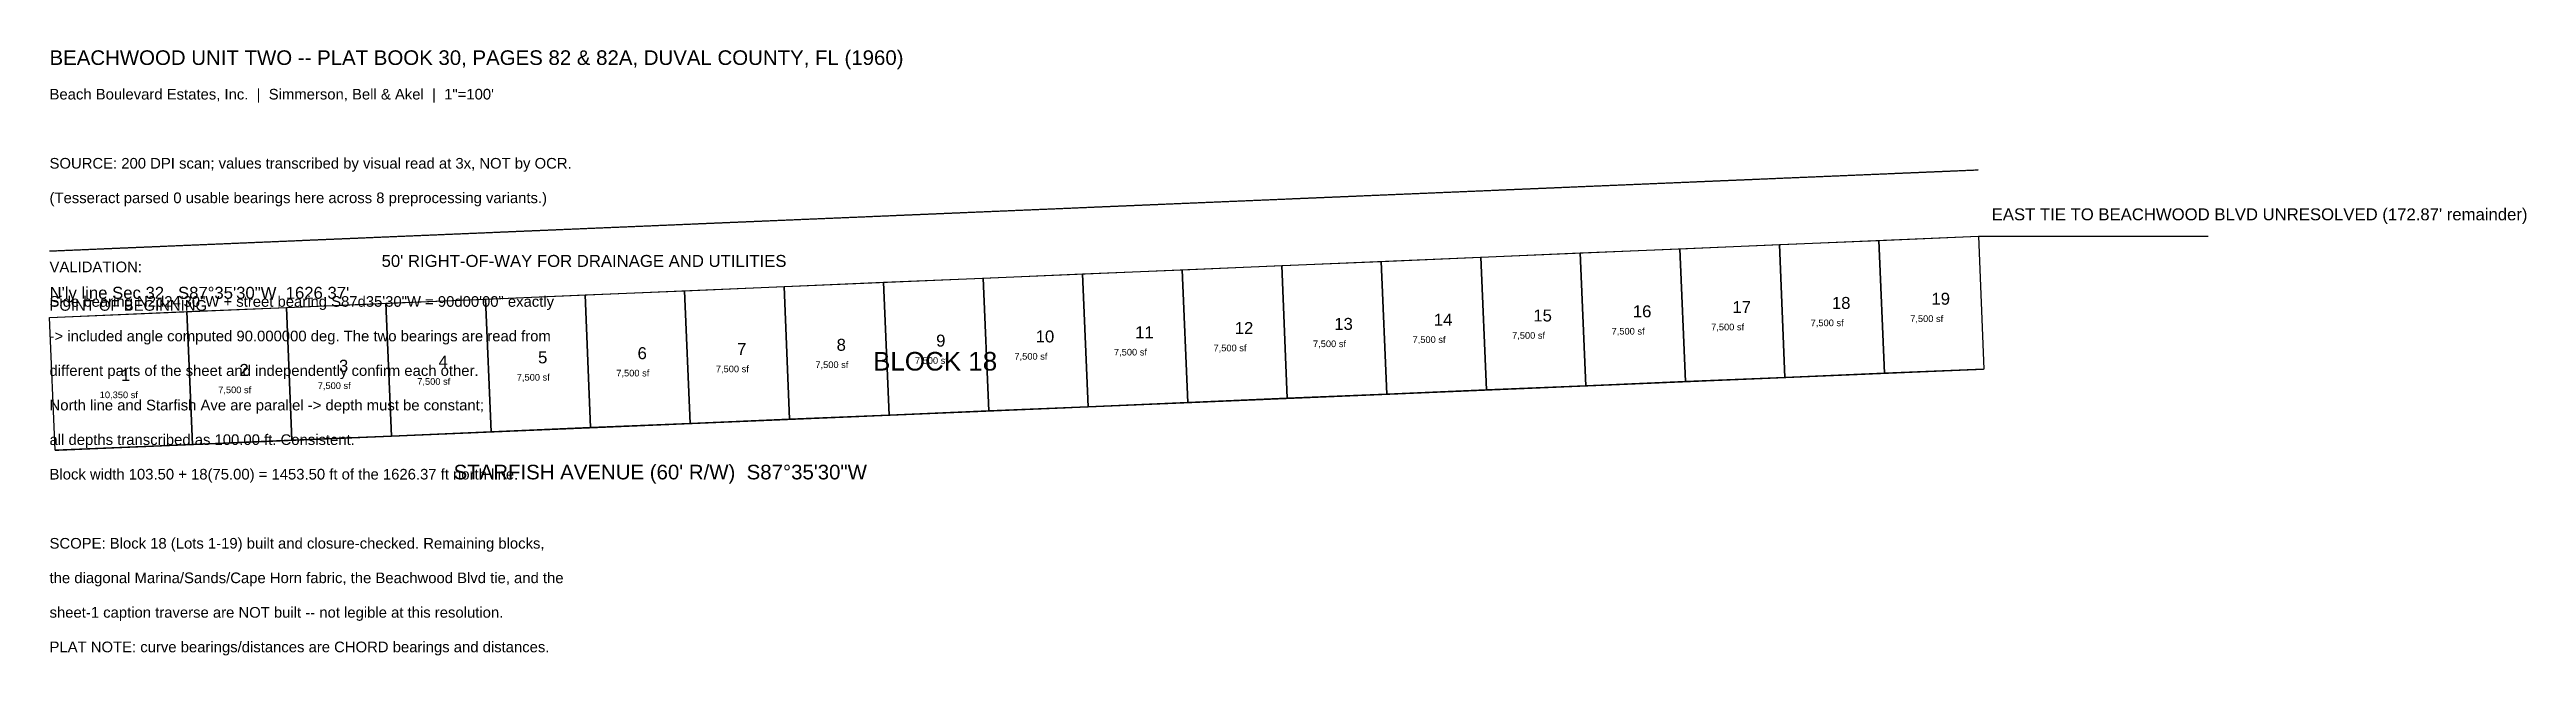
# Model space of a CAD drawing. Extents: x 0 to 1865, y -254 to 202.
import ezdxf

# ---------------------------------------------------------------- set-up
doc = ezdxf.new("R2010")
doc.units = 0
doc.linetypes.add('DASHED', pattern=[0.75, 0.5, -0.25])
for name, color, linetype in [('BOUNDARY', 7, 'CONTINUOUS'), ('DIM-LABELS', 3, 'CONTINUOUS'), ('EASEMENT', 3, 'DASHED'), ('LOT_LINE', 4, 'CONTINUOUS'), ('ROW_STREET', 2, 'DASHED'), ('TEXT-LABELS', 7, 'CONTINUOUS'), ('TITLEBLOCK', 2, 'CONTINUOUS'), ('UNRESOLVED', 1, 'DASHED')]:
    doc.layers.add(name, color=color, linetype=linetype)
doc.styles.get("Standard").update_dxf_attribs({"font": 'Arial'})

msp = doc.modelspace()

# ---------------------------------------------------------------- linework, layer by layer
at = {"layer": 'BOUNDARY'}
msp.add_line((0, 0), (1452.2162, 61.0775), dxfattribs=at)
at = {"layer": 'EASEMENT'}
msp.add_line((0, 50), (1452.2162, 111.0775), dxfattribs=at)
at = {"layer": 'LOT_LINE'}
for p, q in [((1302.3487, 54.7743), (1377.2824, 57.9259)), ((1377.2824, 57.9259), (1452.2162, 61.0775)), ((1377.2824, 57.9259), (1381.4845, -41.9858)), ((1381.4845, -41.9858), (1377.2824, 57.9259)), ((1452.2162, 61.0775), (1456.4183, -38.8342)), ((852.7461, 35.8649), (927.6799, 39.0165)), ((927.6799, 39.0165), (1002.6136, 42.168)), ((927.6799, 39.0165), (931.882, -60.8952)), ((931.882, -60.8952), (927.6799, 39.0165)), ((1002.6136, 42.168), (1077.5474, 45.3196)), ((1002.6136, 42.168), (1006.8157, -57.7436)), ((1006.8157, -57.7436), (1002.6136, 42.168)), ((1077.5474, 45.3196), (1152.4811, 48.4712)), ((1077.5474, 45.3196), (1081.7495, -54.5921)), ((1081.7495, -54.5921), (1077.5474, 45.3196)), ((1152.4811, 48.4712), (1227.4149, 51.6228)), ((1152.4811, 48.4712), (1156.6832, -51.4405)), ((1156.6832, -51.4405), (1152.4811, 48.4712)), ((1227.4149, 51.6228), (1302.3487, 54.7743)), ((1227.4149, 51.6228), (1231.617, -48.2889)), ((1231.617, -48.2889), (1227.4149, 51.6228)), ((1302.3487, 54.7743), (1306.5508, -45.1373)), ((1306.5508, -45.1373), (1302.3487, 54.7743)), ((403.1436, 16.9555), (478.0774, 20.107)), ((478.0774, 20.107), (553.0111, 23.2586)), ((478.0774, 20.107), (482.2795, -79.8046)), ((482.2795, -79.8046), (478.0774, 20.107)), ((553.0111, 23.2586), (627.9449, 26.4102)), ((553.0111, 23.2586), (557.2132, -76.6531)), ((557.2132, -76.6531), (553.0111, 23.2586)), ((627.9449, 26.4102), (702.8786, 29.5618)), ((627.9449, 26.4102), (632.147, -73.5015)), ((632.147, -73.5015), (627.9449, 26.4102)), ((702.8786, 29.5618), (777.8124, 32.7133)), ((702.8786, 29.5618), (707.0807, -70.3499)), ((707.0807, -70.3499), (702.8786, 29.5618)), ((777.8124, 32.7133), (852.7461, 35.8649)), ((777.8124, 32.7133), (782.0145, -67.1983)), ((782.0145, -67.1983), (777.8124, 32.7133)), ((852.7461, 35.8649), (856.9482, -64.0468)), ((856.9482, -64.0468), (852.7461, 35.8649)), ((0, 0), (103.4086, 4.3492)), ((4.2021, -99.9117), (0, 0)), ((103.4086, 4.3492), (178.3423, 7.5007)), ((103.4086, 4.3492), (107.6107, -95.5625)), ((107.6107, -95.5625), (103.4086, 4.3492)), ((178.3423, 7.5007), (253.2761, 10.6523)), ((178.3423, 7.5007), (182.5444, -92.4109)), ((182.5444, -92.4109), (178.3423, 7.5007)), ((253.2761, 10.6523), (328.2098, 13.8039)), ((253.2761, 10.6523), (257.4782, -89.2594)), ((257.4782, -89.2594), (253.2761, 10.6523)), ((328.2098, 13.8039), (403.1436, 16.9555)), ((328.2098, 13.8039), (332.4119, -86.1078)), ((332.4119, -86.1078), (328.2098, 13.8039)), ((403.1436, 16.9555), (407.3457, -82.9562)), ((407.3457, -82.9562), (403.1436, 16.9555)), ((1081.7495, -54.5921), (1006.8157, -57.7436)), ((1156.6832, -51.4405), (1081.7495, -54.5921)), ((1231.617, -48.2889), (1156.6832, -51.4405)), ((1306.5508, -45.1373), (1231.617, -48.2889)), ((1381.4845, -41.9858), (1306.5508, -45.1373)), ((1456.4183, -38.8342), (1381.4845, -41.9858)), ((632.147, -73.5015), (557.2132, -76.6531)), ((707.0807, -70.3499), (632.147, -73.5015)), ((782.0145, -67.1983), (707.0807, -70.3499)), ((856.9482, -64.0468), (782.0145, -67.1983)), ((931.882, -60.8952), (856.9482, -64.0468)), ((1006.8157, -57.7436), (931.882, -60.8952)), ((182.5444, -92.4109), (107.6107, -95.5625)), ((257.4782, -89.2594), (182.5444, -92.4109)), ((332.4119, -86.1078), (257.4782, -89.2594)), ((407.3457, -82.9562), (332.4119, -86.1078)), ((482.2795, -79.8046), (407.3457, -82.9562)), ((557.2132, -76.6531), (482.2795, -79.8046)), ((107.6107, -95.5625), (4.2021, -99.9117))]:
    msp.add_line(p, q, dxfattribs=at)
at = {"layer": 'ROW_STREET'}
msp.add_line((4.2021, -99.9117), (1456.4183, -38.8342), dxfattribs=at)
at = {"layer": 'UNRESOLVED'}
msp.add_line((1452.2162, 61.0775), (1625.0862, 61.0775), dxfattribs=at)

# ---------------------------------------------------------------- texts
at = {"layer": 'DIM-LABELS'}
for s, height, p in [('N\'ly line Sec 32   S87%%d35\'30"W  1626.37\'', 9, (0, 14)), ('POINT OF BEGINNING', 8, (0, 5))]:
    msp.add_text(s, height=height, dxfattribs=at).set_placement(p)
at = {"layer": 'EASEMENT'}
msp.add_text("50' RIGHT-OF-WAY FOR DRAINAGE AND UTILITIES", height=9, dxfattribs=at).set_placement((250, 38))
at = {"layer": 'ROW_STREET'}
msp.add_text('STARFISH AVENUE (60\' R/W)  S87%%d35\'30"W', height=11, dxfattribs=at).set_placement((304.2021, -121.9117))
at = {"layer": 'TEXT-LABELS'}
for s, height, p in [('19', 9, (1416.8503, 9.5459)), ('14', 9, (1042.1816, -6.212)), ('15', 9, (1117.1153, -3.0604)), ('16', 9, (1192.0491, 0.0911)), ('17', 9, (1266.9828, 3.2427)), ('18', 9, (1341.9166, 6.3943)), ('7,500 sf', 5, (1400.8503, -3.4541)), ('8', 9, (592.579, -25.1214)), ('9', 9, (667.5128, -21.9699)), ('10', 9, (742.4465, -18.8183)), ('11', 9, (817.3803, -15.6667)), ('12', 9, (892.3141, -12.5152)), ('7,500 sf', 5, (951.2478, -22.3636)), ('13', 9, (967.2478, -9.3636)), ('7,500 sf', 5, (1026.1816, -19.212)), ('7,500 sf', 5, (1101.1153, -16.0604)), ('7,500 sf', 5, (1176.0491, -12.9089)), ('7,500 sf', 5, (1250.9828, -9.7573)), ('7,500 sf', 5, (1325.9166, -6.6057)), ('2', 9, (142.9765, -44.0309)), ('3', 9, (217.9103, -40.8793)), ('4', 9, (292.844, -37.7277)), ('5', 9, (367.7778, -34.5762)), ('6', 9, (442.7115, -31.4246)), ('7,500 sf', 5, (501.6453, -41.273)), ('7', 9, (517.6453, -28.273)), ('7,500 sf', 5, (576.579, -38.1214)), ('BLOCK 18', 14, (620, -40)), ('7,500 sf', 5, (651.5128, -34.9699)), ('7,500 sf', 5, (726.4465, -31.8183)), ('7,500 sf', 5, (801.3803, -28.6667)), ('7,500 sf', 5, (876.3141, -25.5152)), ('10,350 sf', 5, (37.8053, -60.7813)), ('1', 9, (53.8053, -47.7813)), ('7,500 sf', 5, (126.9765, -57.0309)), ('7,500 sf', 5, (201.9103, -53.8793)), ('7,500 sf', 5, (276.844, -50.7277)), ('7,500 sf', 5, (351.7778, -47.5762)), ('7,500 sf', 5, (426.7115, -44.4246))]:
    msp.add_text(s, height=height, dxfattribs=at).set_placement(p)
at = {"layer": 'TITLEBLOCK'}
for s, height, p in [('BEACHWOOD UNIT TWO -- PLAT BOOK 30, PAGES 82 & 82A, DUVAL COUNTY, FL (1960)', 11, (0, 190)), ('Beach Boulevard Estates, Inc.  |  Simmerson, Bell & Akel  |  1"=100\'', 8, (0, 164)), ('SOURCE: 200 DPI scan; values transcribed by visual read at 3x, NOT by OCR.', 8, (0, 112)), ('(Tesseract parsed 0 usable bearings here across 8 preprocessing variants.)', 8, (0, 86)), ('VALIDATION:', 8, (0, 34)), ('Side bearing N2d24\'30"W + street bearing S87d35\'30"W = 90d00\'00" exactly', 8, (0, 8)), ('-> included angle computed 90.000000 deg. The two bearings are read from', 8, (0, -18)), ('different parts of the sheet and independently confirm each other.', 8, (0, -44)), ('North line and Starfish Ave are parallel -> depth must be constant;', 8, (0, -70)), ('all depths transcribed as 100.00 ft. Consistent.', 8, (0, -96)), ('Block width 103.50 + 18(75.00) = 1453.50 ft of the 1626.37 ft north line.', 8, (0, -122)), ('SCOPE: Block 18 (Lots 1-19) built and closure-checked. Remaining blocks,', 8, (0, -174)), ('the diagonal Marina/Sands/Cape Horn fabric, the Beachwood Blvd tie, and the', 8, (0, -200)), ('sheet-1 caption traverse are NOT built -- not legible at this resolution.', 8, (0, -226)), ('PLAT NOTE: curve bearings/distances are CHORD bearings and distances.', 8, (0, -252))]:
    msp.add_text(s, height=height, dxfattribs=at).set_placement(p)
at = {"layer": 'UNRESOLVED'}
msp.add_text("EAST TIE TO BEACHWOOD BLVD UNRESOLVED (172.87' remainder)", height=9, dxfattribs=at).set_placement((1462.2162, 73.0775))

doc.saveas('drawing.dxf')
